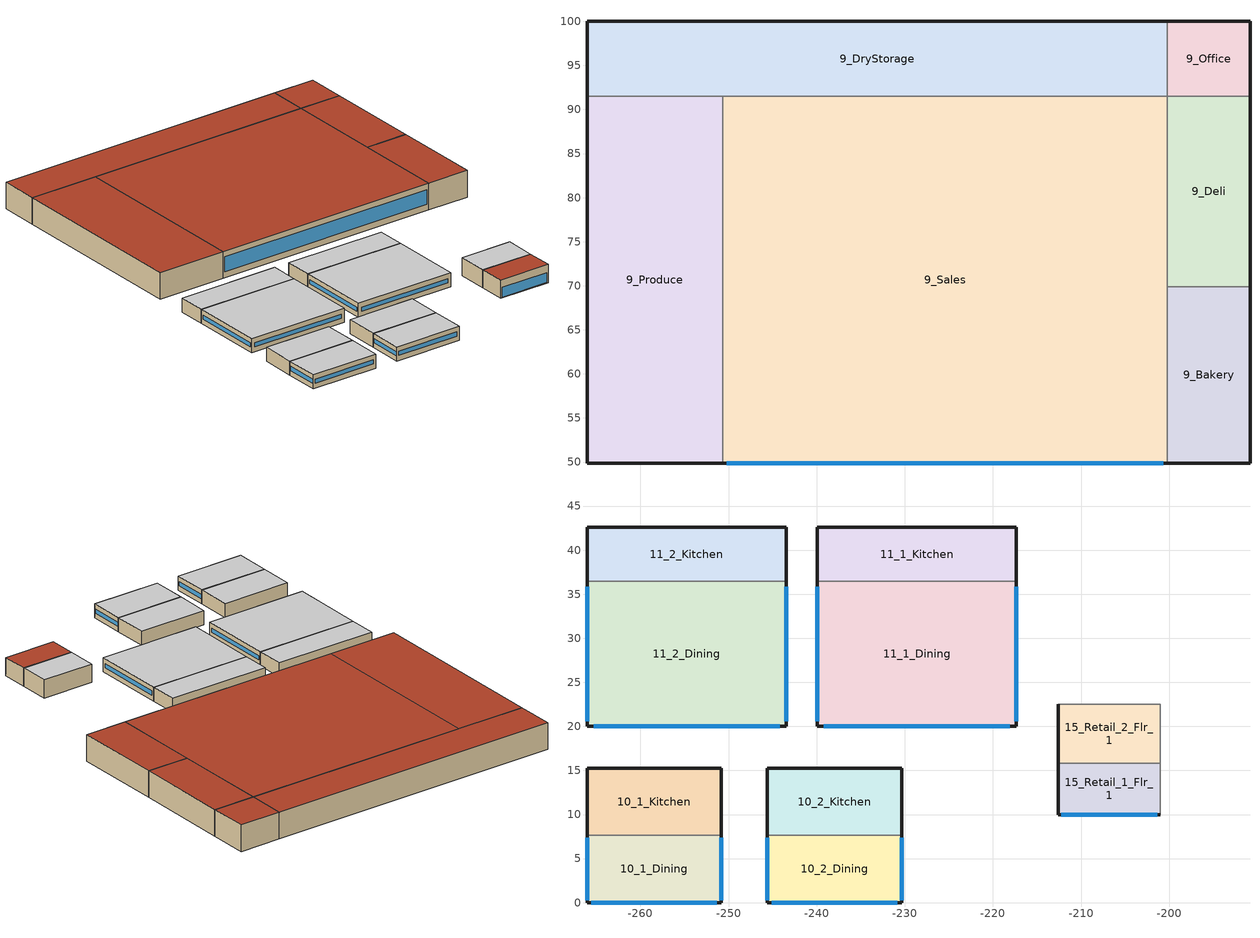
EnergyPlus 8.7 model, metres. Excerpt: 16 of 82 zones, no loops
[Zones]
9_Bakery
 floor ground (HPSlab): -190.83,69.91 -190.83,49.85 -200.23,49.85 -200.23,69.91 z0
 wall outside (HPWall): -200.23,49.85 -190.83,49.85 -190.83,69.91 z0:5.79
 wall to 9_Sales (int-walls): -200.23,69.91 -200.23,49.85 z0:5.79
 wall to 9_Deli (int-walls): -190.83,69.91 -200.23,69.91 z0:5.79
 roof outside (HPRoof): -200.23,69.91 -200.23,49.85 -190.83,49.85 -190.83,69.91 z5.79
9_Sales
 floor ground (HPSlab): -200.23,91.47 -200.23,49.85 -250.64,49.85 -250.64,91.47 z0
 wall outside (HPWall): -250.64,49.85 -200.23,49.85 z0:5.79
 wall to 9_Deli (int-walls): -200.23,69.91 -200.23,91.47 z0:5.79
 wall to 9_DryStorage (int-walls): -200.23,91.47 -250.64,91.47 z0:5.79
 wall to 9_Produce (int-walls): -250.64,91.47 -250.64,49.85 z0:5.79
 window (Dbl Elec Abs Bleached 6mm/13mm Air): -250.18,49.85 -200.69,49.85 z1.3:4.49
 roof outside (HPRoof): -250.64,91.47 -250.64,49.85 -200.23,49.85 -200.23,91.47 z5.79
9_Deli
 floor ground (HPSlab): -190.83,91.47 -190.83,69.91 -200.23,69.91 -200.23,91.47 z0
 wall outside (HPWall): -190.83,69.91 -190.83,91.47 z0:5.79
 wall to 9_Office (int-walls): -190.83,91.47 -200.23,91.47 z0:5.79
 roof outside (HPRoof): -200.23,91.47 -200.23,69.91 -190.83,69.91 -190.83,91.47 z5.79
9_DryStorage
 floor ground (HPSlab): -200.23,100 -200.23,91.47 -266.06,91.47 -266.06,100 z0
 wall outside (HPWall): -200.23,100 -266.06,100 -266.06,91.47 z0:5.79
 wall to 9_Office (int-walls): -200.23,91.47 -200.23,100 z0:5.79
 wall to 9_Produce (int-walls): -266.06,91.47 -250.64,91.47 z0:5.79
 roof outside (HPRoof): -266.06,100 -266.06,91.47 -200.23,91.47 -200.23,100 z5.79
9_Office
 floor ground (HPSlab): -190.83,100 -190.83,91.47 -200.23,91.47 -200.23,100 z0
 wall outside (HPWall): -190.83,91.47 -190.83,100 -200.23,100 z0:5.79
 roof outside (HPRoof): -200.23,100 -200.23,91.47 -190.83,91.47 -190.83,100 z5.79
9_Produce
 floor ground (HPSlab): -250.64,91.47 -250.64,49.85 -266.06,49.85 -266.06,91.47 z0
 wall outside (HPWall): -266.06,91.47 -266.06,49.85 -250.64,49.85 z0:5.79
 roof outside (HPRoof): -266.06,91.47 -266.06,49.85 -250.64,49.85 -250.64,91.47 z5.79
10_2_Dining
 floor ground (HPSlab): -230.36,7.62 -230.36,0 -245.6,0 -245.6,7.62 z0
 wall outside (HPWall): -245.6,7.62 -245.6,0 -230.36,0 -230.36,7.62 z0:3.05
 wall to 10_2_Kitchen (int-walls): -230.36,7.62 -245.6,7.62 z0:3.05
 window (Dbl Elec Abs Bleached 6mm/13mm Air): -230.36,0.25 -230.36,7.37 / -245.09,0 -230.86,0 / -245.6,7.37 -245.6,0.25 z1.07:1.98
 ceiling to 10_2_attic (Attic Non-res Floor): -245.6,7.62 -245.6,0 -230.36,0 -230.36,7.62 z3.05
10_2_Kitchen
 floor ground (HPSlab): -230.36,15.24 -230.36,7.62 -245.6,7.62 -245.6,15.24 z0
 wall outside (HPWall): -230.36,7.62 -230.36,15.24 -245.6,15.24 -245.6,7.62 z0:3.05
 ceiling to 10_2_attic (Attic Non-res Floor): -245.6,15.24 -245.6,7.62 -230.36,7.62 -230.36,15.24 z3.05
10_1_Dining
 floor ground (HPSlab): -250.82,7.62 -250.82,0 -266.06,0 -266.06,7.62 z0
 wall outside (HPWall): -266.06,7.62 -266.06,0 -250.82,0 -250.82,7.62 z0:3.05
 wall to 10_1_Kitchen (int-walls): -250.82,7.62 -266.06,7.62 z0:3.05
 window (Dbl Elec Abs Bleached 6mm/13mm Air): -250.82,0.25 -250.82,7.37 / -265.55,0 -251.33,0 / -266.06,7.37 -266.06,0.25 z1.07:1.98
 ceiling to 10_1_attic (Attic Non-res Floor): -266.06,7.62 -266.06,0 -250.82,0 -250.82,7.62 z3.05
10_1_Kitchen
 floor ground (HPSlab): -250.82,15.24 -250.82,7.62 -266.06,7.62 -266.06,15.24 z0
 wall outside (HPWall): -250.82,7.62 -250.82,15.24 -266.06,15.24 -266.06,7.62 z0:3.05
 ceiling to 10_1_attic (Attic Non-res Floor): -266.06,15.24 -266.06,7.62 -250.82,7.62 -250.82,15.24 z3.05
15_Retail_1_Flr_1
 floor to 15_Basement (INT-FLOOR-TOPSIDE): -201.02,15.79 -201.02,10 -212.61,10 -212.61,15.79 z0
 wall outside (HPWall): -212.61,15.79 -212.61,10 -201.02,10 z0:3.96
 wall to 15_Lobby_Flr_1 (int-walls): -201.02,10 -201.02,15.79 z0:3.96
 wall to 15_Retail_2_Flr_1 (int-walls): -201.02,15.79 -212.61,15.79 z0:3.96
 window (Dbl Elec Abs Bleached 6mm/13mm Air): -212.28,10 -201.36,10 z0.15:2.29
 roof outside (HPRoof): -212.61,15.79 -212.61,10 -201.02,10 -201.02,15.79 z3.96
15_Retail_2_Flr_1
 floor to 15_Basement (INT-FLOOR-TOPSIDE): -201.02,22.5 -201.02,15.79 -212.61,15.79 -212.61,22.5 z0
 wall outside (HPWall): -212.61,22.5 -212.61,15.79 z0:3.96
 wall to 15_Lobby_Flr_1 (int-walls): -201.02,15.79 -201.02,22.5 -212.61,22.5 z0:3.96
 ceiling adiabatic (INT-FLOOR-UNDERSIDE): -212.61,22.5 -212.61,15.79 -201.02,15.79 -201.02,22.5 z3.96
11_2_Dining
 floor ground (HPSlab): -243.45,36.44 -243.45,20 -266.06,20 -266.06,36.44 z0
 wall outside (HPWall): -266.06,36.44 -266.06,20 -243.45,20 -243.45,36.44 z0:3.05
 wall to 11_2_Kitchen (int-walls): -243.45,36.44 -266.06,36.44 z0:3.05
 window (Dbl Elec Abs Bleached 6mm/13mm Air): -243.45,20.6 -243.45,35.84 / -265.31,20 -244.21,20 / -266.06,35.84 -266.06,20.6 z1.07:1.98
 ceiling to 11_2_attic (Attic Non-res Floor): -266.06,36.44 -266.06,20 -243.45,20 -243.45,36.44 z3.05
11_2_Kitchen
 floor ground (HPSlab): -243.45,42.61 -243.45,36.44 -266.06,36.44 -266.06,42.61 z0
 wall outside (HPWall): -243.45,36.44 -243.45,42.61 -266.06,42.61 -266.06,36.44 z0:3.05
 ceiling to 11_2_attic (Attic Non-res Floor): -266.06,42.61 -266.06,36.44 -243.45,36.44 -243.45,42.61 z3.05
11_1_Dining
 floor ground (HPSlab): -217.34,36.44 -217.34,20 -239.95,20 -239.95,36.44 z0
 wall outside (HPWall): -239.95,36.44 -239.95,20 -217.34,20 -217.34,36.44 z0:3.05
 wall to 11_1_Kitchen (int-walls): -217.34,36.44 -239.95,36.44 z0:3.05
 window (Dbl Elec Abs Bleached 6mm/13mm Air): -217.34,20.6 -217.34,35.84 / -239.19,20 -218.09,20 / -239.95,35.84 -239.95,20.6 z1.07:1.98
 ceiling to 11_1_attic (Attic Non-res Floor): -239.95,36.44 -239.95,20 -217.34,20 -217.34,36.44 z3.05
11_1_Kitchen
 floor ground (HPSlab): -217.34,42.61 -217.34,36.44 -239.95,36.44 -239.95,42.61 z0
 wall outside (HPWall): -217.34,36.44 -217.34,42.61 -239.95,42.61 -239.95,36.44 z0:3.05
 ceiling to 11_1_attic (Attic Non-res Floor): -239.95,42.61 -239.95,36.44 -217.34,36.44 -217.34,42.61 z3.05
[Building]
Ref Bldg Medium Office New2004_v1.3_5.0: North Axis {deg}=0; Terrain=City; Loads Convergence Tolerance Value=0.1; Temperature Convergence Tolerance Value {deltaC}=0.4; Solar Distribution=FullInteriorAndExterior; Maximum Number of Warmup Days=25; Minimum Number of Warmup Days=6
[Site:Location]
USA IL-CHICAGO-OHARE: Latitude {deg}=41.77; Longitude {deg}=-87.75; Time Zone {hr}=-6; Elevation {m}=190
[SizingPeriod:WeatherFileDays] Day of Week for Start Day=Monday; Use Weather File Daylight Saving Period=Yes; Use Weather File Rain and Snow Indicators=Yes
Name | Begin Month | Begin Day of Month | End Month | End Day of Month
HDD | 11 | 20 | 11 | 20
CDD | 7 | 21 | 7 | 21
HDD3 | 12 | 20 | 12 | 20
CDD2 | 5 | 23 | 5 | 23
[Site:GroundTemperature:BuildingSurface]
4.4, 3.3, 2.3, 1.8, 2, 4, 6.8, 9.3, 10.1, 9.6, 7.8, 6
[Site:GroundTemperature:Deep]
6.1, 6.1, 6.1, 6.1, 6.1, 6.1, 6.1, 6.1, 6.1, 6.1, 6.1, 6.1
[Site:WaterMainsTemperature]
Calculation Method=CORRELATION; Annual Average Outdoor Air Temperature {C}=9.69; Maximum Difference In Monthly Average Outdoor Air Temperatures {deltaC}=28.1
[Material] Thermal Absorptance=0.9
Name | Roughness | Thickness {m} | Conductivity {W/m-K} | Density {kg/m3} | Specific Heat {J/kg-K} | Solar Absorptance | Visible Absorptance
Std Wood 6inch | MediumSmooth | 0.15 | 0.12 | 540 | 1210 | 0.7 | 0.7
1/2IN Gypsum | Smooth | 0.0127 | 0.16 | 784.9 | 830 | 0.92 | 0.92
1IN Stucco | Smooth | 0.0253 | 0.6918 | 1858 | 837 | 0.92 | 0.92
8IN CONCRETE HW | Rough | 0.2032 | 1.311 | 2240 | 836.8 | 0.7 | 0.7
HW CONCRETE; MAT-CC05 4 HW CONCRETE | Rough | 0.1016 | 1.311 | 2240 | 836.8 | 0.7 | 0.7
Roof Membrane | VeryRough | 0.0095 | 0.16 | 1121.29 | 1460 | 0.7 | 0.7
Metal Decking | MediumSmooth | 0.0015 | 45.006 | 7680 | 418.4 | 0.7 | 0.3
Wall Insulation HP | MediumRough | 0.32972 | 0.049 | 265 | 836.8 | 0.7 | 0.7
Roof Insulation HP | MediumRough | 0.68799 | 0.049 | 265 | 836.8 | 0.7 | 0.7
Slab Insulation HP | MediumRough | 0.04439 | 0.049 | 265 | 836.8 | 0.7 | 0.7
AtticFloor NonRes Insulation | MediumRough | 0.236805 | 0.049 | 265 | 836.8 | 0.7 | 0.7
[Material:NoMass]
CP02 CARPET PAD: Roughness=VeryRough; Thermal Resistance {m2-K/W}=0.2165; Thermal Absorptance=0.9; Solar Absorptance=0.7; Visible Absorptance=0.8
[WindowMaterial:Glazing] Optical Data Type=SpectralAverage; Thickness {m}=0.012; Infrared Transmittance at Normal Incidence=0; Front Side Infrared Hemispherical Emissivity=0.84; Conductivity {W/m-K}=0.9
Name | Solar Transmittance at Normal Incidence | Front Side Solar Reflectance at Normal Incidence | Back Side Solar Reflectance at Normal Incidence | Visible Transmittance at Normal Incidence | Front Side Visible Reflectance at Normal Incidence | Back Side Visible Reflectance at Normal Incidence | Back Side Infrared Hemispherical Emissivity
ECABS-2 BLEACHED 6MM | 0.814 | 0.086 | 0.086 | 0.847 | 0.099 | 0.099 | 0.1
ECABS-2 COLORED 6MM | 0.111 | 0.179 | 0.179 | 0.128 | 0.081 | 0.081 | 0.1
CLEAR 12MM | 0.653 | 0.064 | 0.064 | 0.841 | 0.077 | 0.077 | 0.84
[WindowMaterial:Gas]
ARGON 13MM: Gas Type=Argon; Thickness {m}=0.0127
[Construction]
int-walls: 1/2IN Gypsum, 1/2IN Gypsum
INT-FLOOR-TOPSIDE: MAT-CC05 4 HW CONCRETE, CP02 CARPET PAD
INT-FLOOR-UNDERSIDE: CP02 CARPET PAD, MAT-CC05 4 HW CONCRETE
InteriorFurnishings: Std Wood 6inch
HPWall: 1IN Stucco, 8IN CONCRETE HW, Wall Insulation HP, 1/2IN Gypsum
HPRoof: Roof Membrane, Roof Insulation HP, Metal Decking
HPSlab: HW CONCRETE, Slab Insulation HP, CP02 CARPET PAD
Dbl Elec Abs Bleached 6mm/13mm Air: ECABS-2 BLEACHED 6MM, ARGON 13MM, CLEAR 12MM, ARGON 13MM, CLEAR 12MM
Dbl Elec Abs Colored 6mm/13mm Air: ECABS-2 COLORED 6MM, ARGON 13MM, CLEAR 12MM, ARGON 13MM, CLEAR 12MM
Attic Non-res Floor: 1/2IN Gypsum, AtticFloor NonRes Insulation, 1/2IN Gypsum
[WindowProperty:ShadingControl] Shading Type=SwitchableGlazing; Construction with Shading=Dbl Elec Abs Colored 6mm/13mm Air; Shading Control Type=OnIfHighZoneAirTemperature; Shading Control Is Scheduled=No; Glare Control Is Active=No
Name | Setpoint {W/m2, W or deg C}
9_ECW; 10_2_ECW; 10_1_ECW; 11_2_ECW; 11_1_ECW | 24
15_ECW; 1_ECW
6_1_6_ECW | 23
2_1_ECW | 25
[Zone] Type=1; Multiplier=1; Floor Area {m2}=autocalculate; Part of Total Floor Area=Yes
9_Bakery; 9_Deli; 9_DryStorage; 9_Office; 9_Produce; 9_Sales; 10_2_Dining; 10_2_Kitchen; 10_1_Dining; 10_1_Kitchen; 15_Retail_1_Flr_1; 15_Retail_2_Flr_1; 11_2_Dining; 11_2_Kitchen; 11_1_Dining; 11_1_Kitchen
[InternalMass] Construction=InteriorFurnishings
Name | Zone | Surface Area {m2}
9_Bakery Internal Mass | 9_Bakery | 418.0818
9_Deli Internal Mass | 9_Deli | 449.4372
9_DryStorage Internal Mass | 9_DryStorage | 1243.78
9_Office Internal Mass | 9_Office | 177.6835
9_Produce Internal Mass | 9_Produce | 1422.73
9_Sales Internal Mass | 9_Sales | 4649.88
10_2_Dining Internal Mass | 10_2_Dining | 232.343
10_2_Kitchen Internal Mass | 10_2_Kitchen | 232.343
10_1_Dining Internal Mass | 10_1_Dining | 232.343
10_1_Kitchen Internal Mass | 10_1_Kitchen | 232.343
15_Retail_1_Flr_1 Internal Mass | 15_Retail_1_Flr_1 | 134.1427
15_Retail_2_Flr_1 Internal Mass | 15_Retail_2_Flr_1 | 155.3378
11_2_Dining Internal Mass | 11_2_Dining | 743.4961
11_2_Kitchen Internal Mass | 11_2_Kitchen | 278.8105
11_1_Dining Internal Mass | 11_1_Dining | 743.4961
11_1_Kitchen Internal Mass | 11_1_Kitchen | 278.8105
[People] Fraction Radiant=0.3; Sensible Heat Fraction=AUTOCALCULATE; Enable ASHRAE 55 Comfort Warnings=No; Mean Radiant Temperature Calculation Type=ZoneAveraged; Clothing Insulation Calculation Method=ClothingInsulationSchedule; Thermal Comfort Model 1 Type=FANGER
Name | Zone or ZoneList | Number of People Schedule | Number of People Calculation Method | Zone Floor Area per Person {m2/person} | Activity Level Schedule | Work Efficiency Schedule | Clothing Insulation Schedule | Air Velocity Schedule | Number of People
9_Bakery People | 9_Bakery | 9_BLDG_OCC_SCH | Area/Person | 11.61 | 9_ACTIVITY_SCH | 9_WORK_EFF_SCH | 9_CLOTHING_SCH | 9_AIR_VELO_SCH
9_Deli People | 9_Deli | 9_BLDG_OCC_SCH | Area/Person | 11.61 | 9_ACTIVITY_SCH | 9_WORK_EFF_SCH | 9_CLOTHING_SCH | 9_AIR_VELO_SCH
9_DryStorage People | 9_DryStorage | 9_BLDG_OCC_SCH | Area/Person | 27.87 | 9_ACTIVITY_SCH | 9_WORK_EFF_SCH | 9_CLOTHING_SCH | 9_AIR_VELO_SCH
9_Office People | 9_Office | 9_BLDG_OCC_SCH | Area/Person | 18.58 | 9_ACTIVITY_SCH | 9_WORK_EFF_SCH | 9_CLOTHING_SCH | 9_AIR_VELO_SCH
9_Produce People | 9_Produce | 9_BLDG_OCC_SCH | Area/Person | 11.61 | 9_ACTIVITY_SCH | 9_WORK_EFF_SCH | 9_CLOTHING_SCH | 9_AIR_VELO_SCH
9_Sales People | 9_Sales | 9_BLDG_OCC_SCH | Area/Person | 11.61 | 9_ACTIVITY_SCH | 9_WORK_EFF_SCH | 9_CLOTHING_SCH | 9_AIR_VELO_SCH
10_2_Dining People | 10_2_Dining | 10_2_BLDG_OCC_SCH | Area/Person | 1.39 | 10_2_ACTIVITY_SCH | 10_2_WORK_EFF_SCH | 10_2_CLOTHING_SCH | 10_2_AIR_VELO_SCH
10_2_Kitchen People | 10_2_Kitchen | 10_2_BLDG_OCC_SCH | People |  | 10_2_ACTIVITY_SCH | 10_2_WORK_EFF_SCH | 10_2_CLOTHING_SCH | 10_2_AIR_VELO_SCH | 6.25
10_1_Dining People | 10_1_Dining | 10_1_BLDG_OCC_SCH | Area/Person | 1.39 | 10_1_ACTIVITY_SCH | 10_1_WORK_EFF_SCH | 10_1_CLOTHING_SCH | 10_1_AIR_VELO_SCH
10_1_Kitchen People | 10_1_Kitchen | 10_1_BLDG_OCC_SCH | People |  | 10_1_ACTIVITY_SCH | 10_1_WORK_EFF_SCH | 10_1_CLOTHING_SCH | 10_1_AIR_VELO_SCH | 6.25
15_Retail_1_Flr_1 People | 15_Retail_1_Flr_1 | 15_BLDG_OCC_SCH | Area/Person | 6.19 | 15_ACTIVITY_SCH | 15_WORK_EFF_SCH | 15_CLOTHING_SCH | 15_AIR_VELO_SCH
15_Retail_2_Flr_1 People | 15_Retail_2_Flr_1 | 15_BLDG_OCC_SCH | Area/Person | 6.19 | 15_ACTIVITY_SCH | 15_WORK_EFF_SCH | 15_CLOTHING_SCH | 15_AIR_VELO_SCH
11_2_Dining People | 11_2_Dining | 11_2_BLDG_OCC_SCH | Area/Person | 1.39 | 11_2_ACTIVITY_SCH | 11_2_WORK_EFF_SCH | 11_2_CLOTHING_SCH | 11_2_AIR_VELO_SCH
11_2_Kitchen People | 11_2_Kitchen | 11_2_BLDG_OCC_SCH | People |  | 11_2_ACTIVITY_SCH | 11_2_WORK_EFF_SCH | 11_2_CLOTHING_SCH | 11_2_AIR_VELO_SCH | 7.5
11_1_Dining People | 11_1_Dining | 11_1_BLDG_OCC_SCH | Area/Person | 1.39 | 11_1_ACTIVITY_SCH | 11_1_WORK_EFF_SCH | 11_1_CLOTHING_SCH | 11_1_AIR_VELO_SCH
11_1_Kitchen People | 11_1_Kitchen | 11_1_BLDG_OCC_SCH | People |  | 11_1_ACTIVITY_SCH | 11_1_WORK_EFF_SCH | 11_1_CLOTHING_SCH | 11_1_AIR_VELO_SCH | 7.5
[Lights] Design Level Calculation Method=Watts/Area; Return Air Fraction=0; Fraction Radiant=0.2; Fraction Visible=0.6; Fraction Replaceable=1; Return Air Fraction Calculated from Plenum Temperature=No
Name | Zone or ZoneList | Schedule | Watts per Zone Floor Area {W/m2}
9_Bakery_Lights | 9_Bakery | 9_BLDG_LIGHT_SCH | 10.97
9_Deli_Lights | 9_Deli | 9_BLDG_LIGHT_SCH | 10.97
9_DryStorage_Lights | 9_DryStorage | 9_BLDG_LIGHT_SCH | 5.17
9_Office_Lights | 9_Office | 9_BLDG_LIGHT_SCH | 7.1
9_Produce_Lights | 9_Produce | 9_BLDG_LIGHT_SCH | 10.97
9_Sales_Lights | 9_Sales | 9_BLDG_LIGHT_SCH | 10.97
10_2_Dining_Lights | 10_2_Dining | 10_2_BLDG_LIGHT_SCH | 13.56
10_2_Kitchen_Lights | 10_2_Kitchen | 10_2_BLDG_LIGHT_SCH | 7.74
10_1_Dining_Lights | 10_1_Dining | 10_1_BLDG_LIGHT_SCH | 13.56
10_1_Kitchen_Lights | 10_1_Kitchen | 10_1_BLDG_LIGHT_SCH | 7.74
15_Retail_1_Flr_1_Lights | 15_Retail_1_Flr_1 | 15_BLDG_LIGHT_SCH | 9.68
15_Retail_2_Flr_1_Lights | 15_Retail_2_Flr_1 | 15_BLDG_LIGHT_SCH | 9.68
11_2_Dining_Lights | 11_2_Dining | 11_2_BLDG_LIGHT_SCH | 13.56
11_2_Kitchen_Lights | 11_2_Kitchen | 11_2_BLDG_LIGHT_SCH | 7.74
11_1_Dining_Lights | 11_1_Dining | 11_1_BLDG_LIGHT_SCH | 13.56
11_1_Kitchen_Lights | 11_1_Kitchen | 11_1_BLDG_LIGHT_SCH | 7.74
[ElectricEquipment]
Name | Zone or ZoneList | Schedule | Design Level Calculation Method | Design Level {W} | Fraction Latent | Fraction Radiant | Fraction Lost | Watts per Zone Floor Area {W/m2}
9_Bakery_MiscPlug_Equip | 9_Bakery | 9_BLDG_EQUIP_SCH | EquipmentLevel | 11244 | 0 | 0.5 | 0
9_Deli_MiscPlug_Equip | 9_Deli | 9_BLDG_EQUIP_SCH | EquipmentLevel | 12105 | 0 | 0.5 | 0
9_DryStorage_MiscPlug_Equip | 9_DryStorage | 9_BLDG_EQUIP_SCH | Watts/Area |  | 0 | 0.5 | 0 | 8.07
9_Office_MiscPlug_Equip | 9_Office | 9_BLDG_EQUIP_SCH | Watts/Area |  | 0 | 0.5 | 0 | 8.07
9_Produce_MiscPlug_Equip | 9_Produce | 9_BLDG_EQUIP_SCH | Watts/Area |  | 0 | 0.5 | 0 | 5.38
9_Sales_MiscPlug_Equip | 9_Sales | 9_BLDG_EQUIP_SCH | Watts/Area |  | 0 | 0.5 | 0 | 5.38
9_Deli_Exhaust_Fan | 9_Deli | 9_Deli_Exhaust_SCH | EquipmentLevel | 524 | 0 | 0 | 1
10_2_Dining_MiscElec_Equip | 10_2_Dining | 10_2_BLDG_EQUIP_SCH | EquipmentLevel | 15000 | 0.25 | 0.3 | 0
10_2_Kitchen_MiscElec_Equip | 10_2_Kitchen | 10_2_BLDG_EQUIP_SCH | EquipmentLevel | 35000 | 0.25 | 0.3 | 0.3
10_1_Dining_MiscElec_Equip | 10_1_Dining | 10_1_BLDG_EQUIP_SCH | EquipmentLevel | 15000 | 0.25 | 0.3 | 0
10_1_Kitchen_MiscElec_Equip | 10_1_Kitchen | 10_1_BLDG_EQUIP_SCH | EquipmentLevel | 35000 | 0.25 | 0.3 | 0.3
15_Retail_1_Flr_1_MiscPlug_Equip | 15_Retail_1_Flr_1 | 15_BLDG_EQUIP_SCH | Watts/Area |  | 0 | 0.5 | 0 | 10.76
15_Retail_2_Flr_1_MiscPlug_Equip | 15_Retail_2_Flr_1 | 15_BLDG_EQUIP_SCH | Watts/Area |  | 0 | 0.5 | 0 | 10.76
11_2_Dining_MiscElec_Equip | 11_2_Dining | 11_2_BLDG_EQUIP_SCH | EquipmentLevel | 22402 | 0.25 | 0.3 | 0
11_2_Kitchen_MiscElec_Equip | 11_2_Kitchen | 11_2_BLDG_EQUIP_SCH | EquipmentLevel | 52500 | 0.25 | 0.3 | 0.2
11_2_Kitchen_ExhFan_Equip | 11_2_Kitchen | 11_2_Kitchen_Exhaust_SCH | EquipmentLevel | 699 | 0 | 0 | 1
11_1_Dining_MiscElec_Equip | 11_1_Dining | 11_1_BLDG_EQUIP_SCH | EquipmentLevel | 22402 | 0.25 | 0.3 | 0
11_1_Kitchen_MiscElec_Equip | 11_1_Kitchen | 11_1_BLDG_EQUIP_SCH | EquipmentLevel | 52500 | 0.25 | 0.3 | 0.2
11_1_Kitchen_ExhFan_Equip | 11_1_Kitchen | 11_1_Kitchen_Exhaust_SCH | EquipmentLevel | 699 | 0 | 0 | 1
[GasEquipment] Design Level Calculation Method=EquipmentLevel
Name | Zone or ZoneList | Schedule | Design Level {W} | Fraction Latent | Fraction Radiant | Fraction Lost
9_Bakery_MiscGas_Equip | 9_Bakery | 9_BLDG_EQUIP_SCH | 5622 | 0 | 0.5 | 0
9_Deli_MiscGas_Equip | 9_Deli | 9_BLDG_EQUIP_SCH | 6053 | 0 | 0.5 | 0
10_2_Kitchen_MiscGas_Equip | 10_2_Kitchen | 10_2_GAS_EQUIP_SCH | 150055 | 0.1 | 0.2 | 0.7
10_1_Kitchen_MiscGas_Equip | 10_1_Kitchen | 10_1_GAS_EQUIP_SCH | 150055 | 0.1 | 0.2 | 0.7
11_2_Kitchen_MiscGas_Equip | 11_2_Kitchen | 11_2_GAS_EQUIP_SCH | 166994 | 0.1 | 0.2 | 0.7
11_1_Kitchen_MiscGas_Equip | 11_1_Kitchen | 11_1_GAS_EQUIP_SCH | 166994 | 0.1 | 0.2 | 0.7
[ZoneInfiltration:DesignFlowRate] Flow per Exterior Surface Area {m3/s-m2}=0.000302; Constant Term Coefficient=1; Temperature Term Coefficient=0; Velocity Term Coefficient=0; Velocity Squared Term Coefficient=0
Name | Zone or ZoneList | Schedule | Design Flow Rate Calculation Method
9_Bakery_Infiltration | 9_Bakery | 9_INFIL_HALF_ON_SCH | Flow/ExteriorArea
9_Deli_Infiltration | 9_Deli | 9_INFIL_HALF_ON_SCH | Flow/ExteriorArea
9_DryStorage_Infiltration | 9_DryStorage | 9_INFIL_HALF_ON_SCH | Flow/ExteriorArea
9_Office_Infiltration | 9_Office | 9_INFIL_HALF_ON_SCH | Flow/ExteriorArea
9_Produce_Infiltration | 9_Produce | 9_INFIL_HALF_ON_SCH | Flow/ExteriorArea
9_Sales_Infiltration | 9_Sales | 9_INFIL_HALF_ON_SCH | Flow/ExteriorArea
10_2_Dining_Infiltration | 10_2_Dining | 10_2_INFIL_HALF_ON_SCH | Flow/ExteriorArea
10_2_Kitchen_Infiltration | 10_2_Kitchen | 10_2_INFIL_HALF_ON_SCH | Flow/ExteriorArea
10_1_Dining_Infiltration | 10_1_Dining | 10_1_INFIL_HALF_ON_SCH | Flow/ExteriorArea
10_1_Kitchen_Infiltration | 10_1_Kitchen | 10_1_INFIL_HALF_ON_SCH | Flow/ExteriorArea
15_Retail_1_Flr_1_Infiltration | 15_Retail_1_Flr_1 | 15_INFIL_QUARTER_ON_SCH | Flow/ExteriorWallArea
15_Retail_2_Flr_1_Infiltration | 15_Retail_2_Flr_1 | 15_INFIL_QUARTER_ON_SCH | Flow/ExteriorWallArea
11_2_Dining_Infiltration | 11_2_Dining | 11_2_INFIL_HALF_ON_SCH | Flow/ExteriorArea
11_2_Kitchen_Infiltration | 11_2_Kitchen | 11_2_INFIL_HALF_ON_SCH | Flow/ExteriorArea
11_1_Dining_Infiltration | 11_1_Dining | 11_1_INFIL_HALF_ON_SCH | Flow/ExteriorArea
11_1_Kitchen_Infiltration | 11_1_Kitchen | 11_1_INFIL_HALF_ON_SCH | Flow/ExteriorArea
[ZoneVentilation:WindandStackOpenArea] Opening Effectiveness=autocalculate; Discharge Coefficient for Opening=autocalculate; Minimum Indoor Temperature {C}=23; Delta Temperature {deltaC}=0.5; Minimum Outdoor Temperature {C}=-32; Maximum Outdoor Temperature {C}=33; Maximum Wind Speed {m/s}=40
Name | Zone | Opening Area {m2} | Opening Area Fraction Schedule | Effective Angle {deg} | Maximum Indoor Temperature {C}
9_Main Window NV | 9_Sales | 174.7 | 9_VentingSched | 180 | 25.5
10_2_Dinning South Window | 10_2_Dining | 13.01 | 10_2_VentingSched | 180 | 25.5
10_2_Dinning East Window | 10_2_Dining | 6.51 | 10_2_VentingSched | 90 | 25.5
10_2_Dinning West Window | 10_2_Dining | 6.51 | 10_2_VentingSched | 270 | 25.5
10_1_Dinning South Window | 10_1_Dining | 13.01 | 10_1_VentingSched | 180 | 25.5
10_1_Dinning East Window | 10_1_Dining | 6.51 | 10_1_VentingSched | 90 | 25.5
10_1_Dinning West Window | 10_1_Dining | 6.51 | 10_1_VentingSched | 270 | 25.5
15_Retail_1_Flr_1_Wall_South_Window_NV | 15_Retail_1_Flr_1 | 23.3 | 15_VentingSched | 180 | 25
11_2_Dinning South Window | 11_2_Dining | 19.3 | 11_2_VentingSched | 180 | 25.5
11_2_Dinning East Window | 11_2_Dining | 13.94 | 11_2_VentingSched | 90 | 25.5
11_2_Dinning West Window | 11_2_Dining | 13.94 | 11_2_VentingSched | 270 | 25.5
11_1_Dinning South Window | 11_1_Dining | 19.3 | 11_1_VentingSched | 180 | 25.5
11_1_Dinning East Window | 11_1_Dining | 13.94 | 11_1_VentingSched | 90 | 25.5
11_1_Dinning West Window | 11_1_Dining | 13.94 | 11_1_VentingSched | 270 | 25.5
[ZoneMixing] Design Flow Rate Calculation Method=Flow/Zone; Delta Temperature {deltaC}=0
Name | Zone | Schedule | Design Flow Rate {m3/s} | Source Zone
9_Deli Exhaust Fanmixing_0 | 9_Deli | 9_HVACOperationSchd | 1.0785 | 9_Sales
11_2_Kitchen Exhaust Fanmixing_0 | 11_2_Kitchen | 11_2_HVACOperationSchd | 1.828 | 11_2_Dining
11_1_Kitchen Exhaust Fanmixing_0 | 11_1_Kitchen | 11_1_HVACOperationSchd | 1.828 | 11_1_Dining
[Exterior:Lights] Control Option=AstronomicalClock
Name | Schedule | Design Level {W}
9_Exterior Facade Lighting | 9_ALWAYS_ON | 13577
10_2_Exterior Facade Lighting | 10_2_ALWAYS_ON | 2529
10_1_Exterior Facade Lighting | 10_1_ALWAYS_ON | 2529
15_Exterior Facade Lighting | 15_ALWAYS_ON | 16753
11_2_Exterior Facade Lighting | 11_2_ALWAYS_ON | 4235
11_1_Exterior Facade Lighting | 11_1_ALWAYS_ON | 4235
6_1_6_Exterior Facade Lighting | 6_1_6_ALWAYS_ON | 8266
1_Exterior Facade Lighting | 1_ALWAYS_ON | 51262
2_1_Exterior Facade Lighting | 2_1_ALWAYS_ON | 14804
[Exterior:FuelEquipment] Fuel Use Type=Electricity
Name | Schedule | Design Level {W}
15_Elevators | 15_BLDG_ELEVATORS | 122222
1_Elevators | 1_BLDG_ELEVATORS | 244444
[GroundHeatExchanger:Vertical]
2_1_Vertical Ground Heat Exchanger: Design Flow Rate {m3/s}=0.0033; Number of Bore Holes=120; Bore Hole Length {m}=76.2; Bore Hole Radius {m}=0.063508; Ground Thermal Conductivity {W/m-K}=0.692626; Ground Thermal Heat Capacity {J/m3-K}=2.347e+06; Ground Temperature {C}=13.375; Grout Thermal Conductivity {W/m-K}=0.692626; Pipe Thermal Conductivity {W/m-K}=0.391312; Pipe Out Diameter {m}=0.0266667; U-Tube Distance {m}=0.0253977; Pipe Thickness {m}=0.00241285; Maximum Length of Simulation {years}=2; G-Function Reference Ratio=0.0005; Number of Data Pairs of the G Function=35; G-Function Ln(T/Ts) Value 1=-15.2996; G-Function G Value 1=-0.348322; G-Function Ln(T/Ts) Value 2=-14.201; G-Function G Value 2=0.022208; G-Function Ln(T/Ts) Value 3=-13.2202; G-Function G Value 3=0.412345; G-Function Ln(T/Ts) Value 4=-12.2086; G-Function G Value 4=0.867498; G-Function Ln(T/Ts) Value 5=-11.1888; G-Function G Value 5=1.357839; G-Function Ln(T/Ts) Value 6=-10.1816; G-Function G Value 6=1.852024; G-Function Ln(T/Ts) Value 7=-9.1815; G-Function G Value 7=2.345656; G-Function Ln(T/Ts) Value 8=-8.6809; G-Function G Value 8=2.593958; G-Function Ln(T/Ts) Value 9=-8.5; G-Function G Value 9=2.679; G-Function Ln(T/Ts) Value 10=-7.8; G-Function G Value 10=3.023; G-Function Ln(T/Ts) Value 11=-7.2; G-Function G Value 11=3.32; G-Function Ln(T/Ts) Value 12=-6.5; G-Function G Value 12=3.681; G-Function Ln(T/Ts) Value 13=-5.9; G-Function G Value 13=4.071; G-Function Ln(T/Ts) Value 14=-5.2; G-Function G Value 14=4.828; G-Function Ln(T/Ts) Value 15=-4.5; G-Function G Value 15=6.253; G-Function Ln(T/Ts) Value 16=-3.963; G-Function G Value 16=7.894; G-Function Ln(T/Ts) Value 17=-3.27; G-Function G Value 17=11.82; G-Function Ln(T/Ts) Value 18=-2.864; G-Function G Value 18=15.117; G-Function Ln(T/Ts) Value 19=-2.577; G-Function G Value 19=18.006; G-Function Ln(T/Ts) Value 20=-2.171; G-Function G Value 20=22.887; G-Function Ln(T/Ts) Value 21=-1.884; G-Function G Value 21=26.924; G-Function Ln(T/Ts) Value 22=-1.191; G-Function G Value 22=38.004; G-Function Ln(T/Ts) Value 23=-0.497; G-Function G Value 23=49.919; G-Function Ln(T/Ts) Value 24=-0.274; G-Function G Value 24=53.407; G-Function Ln(T/Ts) Value 25=-0.051; G-Function G Value 25=56.632; G-Function Ln(T/Ts) Value 26=0.196; G-Function G Value 26=59.825; G-Function Ln(T/Ts) Value 27=0.419; G-Function G Value 27=62.349; G-Function Ln(T/Ts) Value 28=0.642; G-Function G Value 28=64.524; G-Function Ln(T/Ts) Value 29=0.873; G-Function G Value 29=66.412; G-Function Ln(T/Ts) Value 30=1.112; G-Function G Value 30=67.993; G-Function Ln(T/Ts) Value 31=1.335; G-Function G Value 31=69.162; G-Function Ln(T/Ts) Value 32=1.679; G-Function G Value 32=70.476; G-Function Ln(T/Ts) Value 33=2.028; G-Function G Value 33=71.361; G-Function Ln(T/Ts) Value 34=2.275; G-Function G Value 34=71.79; G-Function Ln(T/Ts) Value 35=3.003; G-Function G Value 35=72.511
[Schedule:Compact]
9_ALWAYS_ON; 10_2_ALWAYS_ON; 10_1_ALWAYS_ON; 15_ALWAYS_ON; 11_2_ALWAYS_ON; 11_1_ALWAYS_ON; 6_1_6_ALWAYS_ON; 1_ALWAYS_ON; 2_1_ALWAYS_ON: Through: 12/31, For: AllDays, Until: 24:00, 1
9_Deli_Exhaust_SCH: Through: 12/31, For: WinterDesignDay SummerDesignDay, Until: 24:00, 1, For: AllOtherDays, Until: 06:00, 0, Until: 22:00, 1, Until: 24:00, 0
9_BLDG_EQUIP_SCH: Through: 12/31, For: Weekdays, Until: 06:00, 0.2, Until: 08:00, 0.4, Until: 09:00, 0.7, Until: 18:00, 0.9, Until: 20:00, 0.8, Until: 21:00, 0.7, Until: 22:00, 0.4, Until: 24:00, 0.2, For: Saturday, Until: 06:00, 0.15, Until: 08:00, 0.3, Until: 09:00, 0.5, Until: 10:00, 0.8, Until: 18:00, 0.9, Until: 19:00, 0.7, Until: 21:00, 0.5, Until: 22:00, 0.3, Until: 24:00, 0.15, For: SummerDesignDay, Until: 24:00, 1, For: WinterDesignDay, Until: 24:00, 0, For: Sunday Holidays AllOtherDays, Until: 06:00, 0.15, Until: 10:00, 0.3, Until: 12:00, 0.6, Until: 17:00, 0.8, Until: 18:00, 0.6, Until: 22:00, 0.4, Until: 24:00, 0.15
9_BLDG_LIGHT_SCH: Through: 12/31, For: Weekdays, Until: 06:00, 0.05, Until: 08:00, 0.2, Until: 09:00, 0.5, Until: 18:00, 0.9, Until: 20:00, 0.6, Until: 21:00, 0.5, Until: 22:00, 0.2, Until: 24:00, 0.05, For: Saturday, Until: 06:00, 0.05, Until: 08:00, 0.1, Until: 09:00, 0.3, Until: 10:00, 0.6, Until: 18:00, 0.9, Until: 19:00, 0.5, Until: 21:00, 0.3, Until: 22:00, 0.1, Until: 24:00, 0.05, For: SummerDesignDay, Until: 24:00, 1, For: WinterDesignDay, Until: 24:00, 0, For: Sunday Holidays AllOtherDays, Until: 06:00, 0.05, Until: 10:00, 0.1, Until: 12:00, 0.4, Until: 17:00, 0.6, Until: 18:00, 0.4, Until: 22:00, 0.2, Until: 24:00, 0.05
9_BLDG_OCC_SCH: Through: 12/31, For: Weekdays, Until: 06:00, 0, Until: 08:00, 0.1, Until: 09:00, 0.2, Until: 11:00, 0.5, Until: 15:00, 0.7, Until: 16:00, 0.8, Until: 17:00, 0.7, Until: 19:00, 0.5, Until: 22:00, 0.3, Until: 24:00, 0, For: SummerDesignDay, Until: 24:00, 1, For: Saturday, Until: 06:00, 0, Until: 08:00, 0.1, Until: 09:00, 0.2, Until: 10:00, 0.5, Until: 11:00, 0.6, Until: 17:00, 0.8, Until: 18:00, 0.6, Until: 21:00, 0.2, Until: 22:00, 0.1, Until: 24:00, 0, For: WinterDesignDay, Until: 24:00, 0, For: Sunday Holidays AllOtherDays, Until: 06:00, 0, Until: 10:00, 0.1, Until: 12:00, 0.2, Until: 17:00, 0.4, Until: 18:00, 0.2, Until: 22:00, 0.1, Until: 24:00, 0
9_INFIL_HALF_ON_SCH: Through: 12/31, For: Weekdays SummerDesignDay, Until: 06:00, 1, Until: 22:00, 0.5, Until: 24:00, 1, For: Saturday, Until: 06:00, 1, Until: 22:00, 0.5, Until: 24:00, 1, For: WinterDesignDay, Until: 24:00, 1, For: Sunday Holidays AllOtherDays, Until: 08:00, 1, Until: 17:00, 0.5, Until: 24:00, 1
9_CLOTHING_SCH; 10_2_CLOTHING_SCH; 10_1_CLOTHING_SCH; 15_CLOTHING_SCH; 11_2_CLOTHING_SCH; 11_1_CLOTHING_SCH: Through: 04/30, For: AllDays, Until: 24:00, 1, Through: 09/30, For: AllDays, Until: 24:00, 0.5, Through: 12/31, For: AllDays, Until: 24:00, 1
9_WORK_EFF_SCH; 10_2_WORK_EFF_SCH; 10_1_WORK_EFF_SCH; 15_WORK_EFF_SCH; 11_2_WORK_EFF_SCH; 11_1_WORK_EFF_SCH: Through: 12/31, For: AllDays, Until: 24:00, 0
9_ACTIVITY_SCH; 10_2_ACTIVITY_SCH; 10_1_ACTIVITY_SCH; 15_ACTIVITY_SCH; 11_2_ACTIVITY_SCH; 11_1_ACTIVITY_SCH: Through: 12/31, For: AllDays, Until: 24:00, 120
9_AIR_VELO_SCH; 10_2_AIR_VELO_SCH; 10_1_AIR_VELO_SCH; 15_AIR_VELO_SCH; 11_2_AIR_VELO_SCH; 11_1_AIR_VELO_SCH: Through: 12/31, For: AllDays, Until: 24:00, 0.2
9_HVACOperationSchd: Through: 12/31, For: AllDays, Until: 06:00, 0, Until: 22:00, 1, Until: 24:00, 0
9_VentingSched: Through: 6/30, For: AllDays, Until: 24:00, 0, Through: 9/30, For: WeekDays, Until: 6:00, 1, Until: 22:00, 1, Until: 24:00, 1, For: SummerDesignDay WinterDesignDay, Until: 24:00, 1, For: AllOtherDays, Until: 24:00, 1, Through: 12/31, For: AllDays, Until: 24:00, 0
10_2_BLDG_EQUIP_SCH; 10_1_BLDG_EQUIP_SCH: Through: 12/31, For: Weekday, Until: 06:00, 0.1, Until: 08:00, 0.35, Until: 10:00, 0.25, Until: 14:00, 0.35, Until: 17:00, 0.25, Until: 20:00, 0.35, Until: 24:00, 0.25, For: Saturday, Until: 06:00, 0.1, Until: 08:00, 0.35, Until: 10:00, 0.25, Until: 14:00, 0.35, Until: 17:00, 0.25, Until: 20:00, 0.35, Until: 24:00, 0.25, For: SummerDesignDay, Until: 24:00, 0.35, For: WinterDesignDay, Until: 24:00, 0, For: Sunday Holidays AllOtherDays, Until: 06:00, 0.1, Until: 08:00, 0.35, Until: 10:00, 0.25, Until: 14:00, 0.35, Until: 17:00, 0.25, Until: 20:00, 0.35, Until: 24:00, 0.25
10_2_BLDG_LIGHT_SCH; 10_1_BLDG_LIGHT_SCH; 11_2_BLDG_LIGHT_SCH; 11_1_BLDG_LIGHT_SCH: Through: 12/31, For: SummerDesignDay, Until: 24:00, 1, For: WinterDesignDay, Until: 24:00, 0, For: Weekday Saturday Sunday Holidays AllOtherDays, Until: 01:00, 0.45, Until: 05:00, 0.15, Until: 06:00, 0.45, Until: 24:00, 0.9
10_2_BLDG_OCC_SCH; 10_1_BLDG_OCC_SCH: Through: 12/31, For: Weekdays, Until: 01:00, 0.05, Until: 05:00, 0, Until: 06:00, 0.05, Until: 07:00, 0.1, Until: 09:00, 0.4, Until: 10:00, 0.3, Until: 11:00, 0.2, Until: 12:00, 0.5, Until: 13:00, 0.8, Until: 14:00, 0.7, Until: 15:00, 0.4, Until: 16:00, 0.2, Until: 17:00, 0.25, Until: 18:00, 0.5, Until: 21:00, 0.55, Until: 22:00, 0.5, Until: 23:00, 0.35, Until: 24:00, 0.2, For: SummerDesignDay, Until: 24:00, 1, For: WinterDesignDay, Until: 24:00, 0, For: Saturday Sunday Holidays AllOtherDays, Until: 01:00, 0.05, Until: 05:00, 0, Until: 07:00, 0.05, Until: 10:00, 0.3, Until: 11:00, 0.2, Until: 12:00, 0.45, Until: 13:00, 0.6, Until:14:00, 0.5, Until: 15:00, 0.35, Until: 18:00, 0.3, Until: 21:00, 0.55, Until: 22:00, 0.5, Until: 23:00, 0.35, Until: 24:00, 0.2
10_2_GAS_EQUIP_SCH; 10_1_GAS_EQUIP_SCH: Through: 12/31, For: SummerDesignDay, Until: 24:00, 0.25, For: WinterDesignDay, Until: 24:00, 0, For: AllOtherDays, Until: 05:00, 0.02, Until: 06:00, 0.03, Until: 07:00, 0.09, Until: 08:00, 0.14, Until: 10:00, 0.1, Until: 11:00, 0.22, Until: 12:00, 0.27, Until: 13:00, 0.24, Until: 14:00, 0.21, Until: 15:00, 0.14, Until:16:00, 0.13, Until:17:00, 0.15, Until: 20:00, 0.17, Until: 21:00, 0.15, Until: 22:00, 0.14, Until: 23:00, 0.12, Until: 24:00, 0.02
10_2_INFIL_HALF_ON_SCH; 10_1_INFIL_HALF_ON_SCH; 11_2_INFIL_HALF_ON_SCH; 11_1_INFIL_HALF_ON_SCH: Through: 12/31, For: Weekdays SummerDesignDay, Until: 05:00, 1, Until: 24:00, 0.5, For: Saturday WinterDesignDay, Until: 05:00, 1, Until: 24:00, 0.5, For: Sunday Holidays AllOtherDays, Until: 05:00, 1, Until: 24:00, 0.5
10_2_VentingSched; 10_1_VentingSched; 15_VentingSched; 11_2_VentingSched; 11_1_VentingSched: Through: 6/30, For: AllDays, Until: 24:00, 0, Through: 9/30, For: AllDays, Until: 24:00, 1, Through: 12/31, For: AllDays, Until: 24:00, 0
15_BLDG_ELEVATORS; 1_BLDG_ELEVATORS: Through: 12/31, For: AllDays, Until: 04:00, 0.05, Until: 05:00, 0.1, Until: 06:00, 0.2, Until: 07:00, 0.4, Until: 09:00, 0.5, Until: 10:00, 0.35, Until: 16:00, 0.15, Until: 17:00, 0.35, Until: 19:00, 0.5, Until: 21:00, 0.4, Until: 22:00, 0.3, Until: 23:00, 0.2, Until: 24:00, 0.1
15_BLDG_EQUIP_SCH: Through: 12/31, For: Weekdays, Until: 01:00, 0.3, Until: 02:00, 0.25, Until: 05:00, 0.2, Until: 06:00, 0.3, Until: 07:00, 0.5, Until: 08:00, 0.6, Until: 10:00, 0.5, Until: 18:00, 0.35, Until: 19:00, 0.7, Until: 20:00, 0.9, Until: 21:00, 0.95, Until: 22:00, 0.9, Until: 23:00, 0.7, Until: 24:00, 0.4, For: Saturday, Until: 02:00, 0.3, Until: 06:00, 0.2, Until: 08:00, 0.4, Until: 10:00, 0.5, Until: 11:00, 0.4, Until: 18:00, 0.35, Until: 19:00, 0.7, Until: 22:00, 0.8, Until: 23:00, 0.7, Until: 24:00, 0.4, For: SummerDesignDay, Until: 24:00, 1, For: WinterDesignDay, Until: 24:00, 0, For: Sunday Holidays AllOtherDays, Until: 02:00, 0.4, Until: 06:00, 0.3, Until: 07:00, 0.4, Until: 09:00, 0.5, Until: 13:00, 0.4, Until: 18:00, 0.3, Until: 19:00, 0.6, Until: 20:00, 0.8, Until: 21:00, 0.9, Until: 22:00, 0.7, Until: 23:00, 0.6, Until: 24:00, 0.4
15_BLDG_LIGHT_SCH: Through: 12/31, For: Weekdays, Until: 01:00, 0.2, Until: 02:00, 0.15, Until: 05:00, 0.1, Until: 06:00, 0.2, Until: 07:00, 0.4, Until: 08:00, 0.5, Until: 10:00, 0.4, Until: 18:00, 0.25, Until: 19:00, 0.6, Until: 20:00, 0.8, Until: 21:00, 0.9, Until: 22:00, 0.8, Until: 23:00, 0.6, Until: 24:00, 0.3, For: Saturday, Until: 02:00, 0.2, Until: 06:00, 0.1, Until: 08:00, 0.3, Until: 10:00, 0.4, Until: 11:00, 0.3, Until: 18:00, 0.25, Until: 19:00, 0.6, Until: 22:00, 0.7, Until: 23:00, 0.6, Until: 24:00, 0.3, For: SummerDesignDay, Until: 24:00, 1, For: WinterDesignDay, Until: 24:00, 0, For: Sunday Holidays AllOtherDays, Until: 02:00, 0.3, Until: 06:00, 0.2, Until: 07:00, 0.3, Until: 09:00, 0.4, Until: 13:00, 0.3, Until: 18:00, 0.2, Until: 19:00, 0.5, Until: 20:00, 0.7, Until: 21:00, 0.8, Until: 22:00, 0.6, Until: 23:00, 0.5, Until: 24:00, 0.3
15_BLDG_OCC_SCH: Through: 12/31, For: Weekdays, Until: 06:00, 0.9, Until: 07:00, 0.7, Until: 09:00, 0.4, Until: 15:00, 0.2, Until: 16:00, 0.3, Until: 19:00, 0.5, Until: 21:00, 0.7, Until: 22:00, 0.8, Until: 24:00, 0.9, For: SummerDesignDay, Until: 24:00, 1, For: Saturday, Until: 06:00, 0.9, Until: 07:00, 0.7, Until: 09:00, 0.5, Until: 17:00, 0.3, Until: 18:00, 0.5, Until: 21:00, 0.6, Until: 24:00, 0.7, For: WinterDesignDay, Until: 24:00, 0, For: Sunday Holidays AllOtherDays, Until: 08:00, 0.7, Until: 11:00, 0.5, Until: 13:00, 0.3, Until: 16:00, 0.2, Until: 17:00, 0.3, Until: 19:00, 0.4, Until: 21:00, 0.6, Until: 24:00, 0.8
15_INFIL_QUARTER_ON_SCH: Through: 12/31, For: AllDays, Until: 24:00, 0.25
11_2_BLDG_EQUIP_SCH; 11_1_BLDG_EQUIP_SCH: Through: 12/31, For: Weekday, Until: 06:00, 0.1, Until: 07:00, 0.25, Until: 09:00, 0.35, Until: 10:00, 0.25, Until: 13:00, 0.35, Until: 16:00, 0.25, Until: 19:00, 0.35, Until: 24:00, 0.25, For: Saturday, Until: 06:00, 0.1, Until: 07:00, 0.25, Until: 09:00, 0.35, Until: 10:00, 0.25, Until: 13:00, 0.35, Until: 16:00, 0.25, Until: 19:00, 0.35, Until: 24:00, 0.25, For: SummerDesignDay, Until: 24:00, 0.35, For: WinterDesignDay, Until: 24:00, 0, For: Sunday Holidays AllOtherDays, Until: 06:00, 0.1, Until: 07:00, 0.25, Until: 09:00, 0.35, Until: 10:00, 0.25, Until: 13:00, 0.35, Until: 16:00, 0.25, Until: 19:00, 0.35, Until: 24:00, 0.25
11_2_BLDG_OCC_SCH; 11_1_BLDG_OCC_SCH: Through: 12/31, For: Weekdays, Until: 01:00, 0.05, Until: 05:00, 0, Until: 06:00, 0.05, Until: 07:00, 0.1, Until: 10:00, 0.4, Until: 11:00, 0.2, Until: 12:00, 0.5, Until: 13:00, 0.8, Until: 14:00, 0.7, Until: 15:00, 0.4, Until: 16:00, 0.2, Until: 17:00, 0.25, Until: 18:00, 0.5, Until: 21:00, 0.8, Until: 22:00, 0.5, Until: 23:00, 0.35, Until: 24:00, 0.2, For: SummerDesignDay, Until: 24:00, 1, For: WinterDesignDay, Until: 24:00, 0, For: Saturday, Until: 01:00, 0.05, Until: 06:00, 0, Until: 07:00, 0.05, Until: 09:00, 0.5, Until: 10:00, 0.4, Until: 11:00, 0.2, Until: 12:00, 0.45, Until: 14:00, 0.5, Until: 15:00, 0.35, Until: 18:00, 0.3, Until: 19:00, 0.7, Until: 20:00, 0.9, Until: 21:00, 0.7, Until: 22:00, 0.65, Until: 23:00, 0.55, Until: 24:00, 0.35, For: Sunday Holidays AllOtherDays, Until: 01:00, 0.05, Until: 06:00, 0, Until: 07:00, 0.05, Until: 09:00, 0.5, Until: 11:00, 0.2, Until: 12:00, 0.3, Until: 14:00, 0.5, Until: 15:00, 0.3, Until: 16:00, 0.2, Until: 17:00, 0.25, Until: 18:00, 0.35, Until: 19:00, 0.55, Until: 20:00, 0.65, Until: 21:00, 0.7, Until: 22:00, 0.35, Until: 24:00, 0.2
11_2_GAS_EQUIP_SCH; 11_1_GAS_EQUIP_SCH: Through: 12/31, For: Weekdays Saturday, Until: 05:00, 0.02, Until: 06:00, 0.05, Until: 07:00, 0.1, Until: 08:00, 0.15, Until: 09:00, 0.2, Until: 10:00, 0.15, Until: 13:00, 0.25, Until: 14:00, 0.2, Until: 15:00, 0.15, Until: 16:00, 0.2, Until: 19:00, 0.3, Until: 21:00, 0.2, Until: 22:00, 0.15, Until: 23:00, 0.1, Until: 24:00, 0.05, For: SummerDesignDay, Until: 24:00, 0.25, For: WinterDesignDay, Until: 24:00, 0, For: Sunday Holidays AllOtherDays, Until: 05:00, 0.02, Until: 06:00, 0.05, Until: 07:00, 0.1, Until: 08:00, 0.15, Until: 09:00, 0.2, Until: 10:00, 0.15, Until: 13:00, 0.25, Until: 14:00, 0.2, Until: 15:00, 0.15, Until: 16:00, 0.2, Until: 19:00, 0.3, Until: 21:00, 0.2, Until: 22:00, 0.15, Until: 23:00, 0.1, Until: 24:00, 0.05
11_2_Kitchen_Exhaust_SCH; 11_2_HVACOperationSchd; 11_1_Kitchen_Exhaust_SCH; 11_1_HVACOperationSchd: Through: 12/31, For: AllDays, Until: 01:00, 1, Until: 05:00, 0, Until: 24:00, 1
